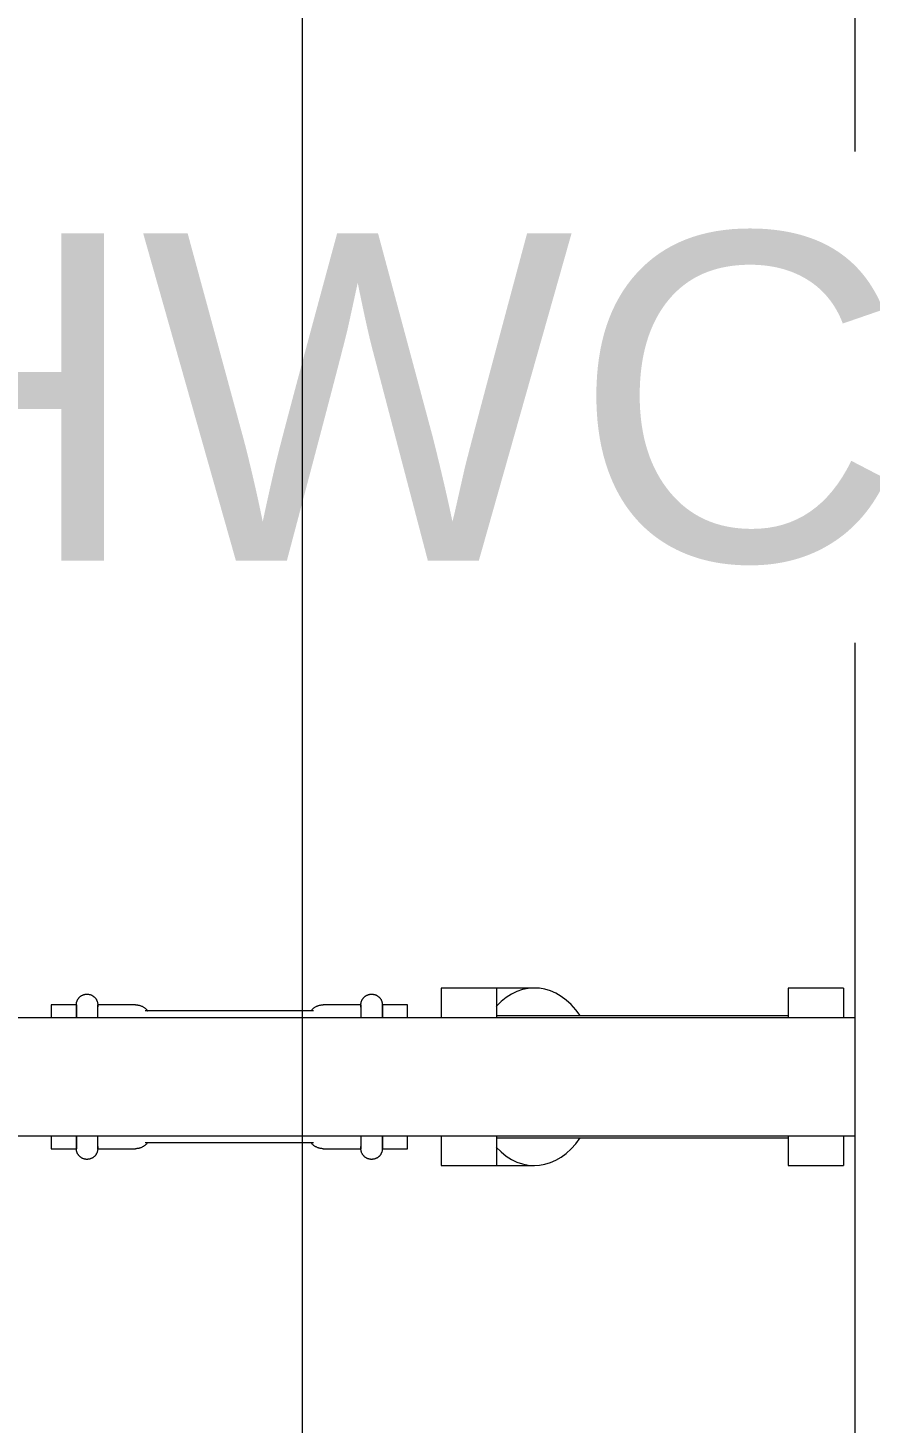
# Model space of a CAD drawing. Header units: inches. Extents: x -3299 to -2222, y -94 to 482.
# Drawn here: x -2445.94 to -2430.77, y 279.1 to 304.25 of the extents above; entities that cross this region are included whole.
import ezdxf

# ---------------------------------------------------------------- set-up
doc = ezdxf.new("R2010")
doc.units = ezdxf.units.IN
doc.header["$MEASUREMENT"] = 0
for name, color, linetype, lineweight in [('G-ANNO-TEXT', 231, 'Continuous', 9), ('P-PIPE', 3, 'Continuous', 9), ('S-GRID', 1, 'Continuous', 9)]:
    doc.layers.add(name, color=color, linetype=linetype, lineweight=lineweight)
doc.styles.add('Arial', font='arial.ttf', dxfattribs={"height": 5.901198})

# ---------------------------------------------------------------- blocks, each defined once
blk = doc.blocks.new('Y Strainer - 0_25-4 Inch - Threaded - 2_-1369353-PLG_ ROOF LEVEL')
at = {"layer": 'P-PIPE'}
for p, q in [((-2437.5, 286.944), (-2438.5, 286.944)), ((-2436.816, 286.944), (-2437.5, 286.944)), ((-2431.25, 286.944), (-2432.25, 286.944)), ((-2432.25, 286.444), (-2437.5, 286.444)), ((-2432.75, 286.444), (-2433.173, 286.444)), ((-2437.5, 284.244), (-2432.25, 284.244)), ((-2433.173, 284.244), (-2432.75, 284.244)), ((-2438.5, 283.744), (-2437.5, 283.744)), ((-2437.5, 283.744), (-2436.816, 283.744)), ((-2432.25, 283.744), (-2431.25, 283.744))]:
    blk.add_line(p, q, dxfattribs=at)
for centre, ratio, start_param, end_param in [((-2436.816, 285.344), 0.707108, 5.473003, 6.939139), ((-2438.5, 285.344), 0.000002, 0, 0.840205), ((-2437.5, 285.344), 0.000002, 0, 0.840205), ((-2432.25, 285.344), 0.000002, 0, 0.840205), ((-2431.25, 285.344), 0.000002, 0, 0.840205), ((-2438.5, 285.344), 0.000002, 2.301388, 3.141593), ((-2436.816, 285.344), 0.707108, 2.485639, 3.951775), ((-2437.5, 285.344), 0.000002, 2.301388, 3.141593), ((-2432.25, 285.344), 0.000002, 2.301388, 3.141593), ((-2431.25, 285.344), 0.000002, 2.301388, 3.141593)]:
    blk.add_ellipse(centre, major_axis=(0, 1.6), ratio=ratio, start_param=start_param, end_param=end_param, dxfattribs=at)

msp = doc.modelspace()

# ---------------------------------------------------------------- linework, layer by layer
at = {"layer": 'P-PIPE'}
for p, q in [((-2431.045, 313.46), (-2431.045, 238.923)), ((-2445.069, 286.641), (-2445.523, 286.641)), ((-2445.523, 286.641), (-2445.523, 286.421)), ((-2445.069, 286.421), (-2445.069, 286.641)), ((-2444.002, 286.641), (-2444.683, 286.641)), ((-2444.683, 286.421), (-2444.683, 286.641)), ((-2440.797, 286.532), (-2443.829, 286.532)), ((-2439.943, 286.641), (-2440.624, 286.641)), ((-2439.943, 286.641), (-2439.943, 286.421)), ((-2439.103, 286.641), (-2439.557, 286.641)), ((-2439.557, 286.641), (-2439.557, 286.421)), ((-2439.103, 286.421), (-2439.103, 286.641)), ((-2431.045, 286.406), (-2451.501, 286.406)), ((-2451.501, 284.282), (-2431.045, 284.282)), ((-2445.523, 284.267), (-2445.523, 284.048)), ((-2445.069, 284.048), (-2445.069, 284.267)), ((-2444.683, 284.048), (-2444.683, 284.267)), ((-2439.943, 284.267), (-2439.943, 284.048)), ((-2439.557, 284.267), (-2439.557, 284.048)), ((-2439.103, 284.048), (-2439.103, 284.267)), ((-2445.523, 284.048), (-2445.069, 284.048)), ((-2444.683, 284.048), (-2444.002, 284.048)), ((-2443.83, 284.157), (-2440.798, 284.157)), ((-2440.624, 284.048), (-2439.943, 284.048)), ((-2439.557, 284.048), (-2439.103, 284.048))]:
    msp.add_line(p, q, dxfattribs=at)
at = {"layer": 'P-PIPE', "flags": 128}
for points in [[(-2445.069, 286.641), (-2445.069, 286.649), (-2445.069, 286.656), (-2445.068, 286.664), (-2445.067, 286.672), (-2445.066, 286.679), (-2445.064, 286.687), (-2445.062, 286.694), (-2445.06, 286.702), (-2445.057, 286.709), (-2445.054, 286.716), (-2445.051, 286.723), (-2445.048, 286.73), (-2445.044, 286.737), (-2445.04, 286.743), (-2445.036, 286.75), (-2445.031, 286.756), (-2445.026, 286.762), (-2445.022, 286.768), (-2445.016, 286.774), (-2445.011, 286.779), (-2445.005, 286.785), (-2444.999, 286.79), (-2444.993, 286.794), (-2444.987, 286.799), (-2444.981, 286.803), (-2444.974, 286.807), (-2444.967, 286.811), (-2444.96, 286.815), (-2444.953, 286.818), (-2444.946, 286.821), (-2444.939, 286.823), (-2444.932, 286.826), (-2444.924, 286.828), (-2444.917, 286.83), (-2444.909, 286.831), (-2444.902, 286.832), (-2444.894, 286.833), (-2444.886, 286.834), (-2444.878, 286.834), (-2444.871, 286.834), (-2444.863, 286.833), (-2444.855, 286.833), (-2444.848, 286.832), (-2444.84, 286.83), (-2444.833, 286.829), (-2444.825, 286.827), (-2444.818, 286.825), (-2444.81, 286.822), (-2444.803, 286.819), (-2444.796, 286.816), (-2444.789, 286.813), (-2444.782, 286.809), (-2444.776, 286.805), (-2444.769, 286.801), (-2444.763, 286.797), (-2444.757, 286.792), (-2444.751, 286.787), (-2444.745, 286.782), (-2444.739, 286.777), (-2444.734, 286.771), (-2444.729, 286.765), (-2444.724, 286.759), (-2444.72, 286.753), (-2444.715, 286.747), (-2444.711, 286.74), (-2444.707, 286.734), (-2444.704, 286.727), (-2444.7, 286.72), (-2444.697, 286.713), (-2444.695, 286.705), (-2444.692, 286.698), (-2444.69, 286.691), (-2444.688, 286.683), (-2444.687, 286.676), (-2444.685, 286.668), (-2444.684, 286.66), (-2444.684, 286.653), (-2444.683, 286.645), (-2444.683, 286.641)], [(-2439.943, 286.641), (-2439.943, 286.649), (-2439.943, 286.656), (-2439.942, 286.664), (-2439.941, 286.672), (-2439.94, 286.679), (-2439.938, 286.687), (-2439.936, 286.694), (-2439.934, 286.702), (-2439.931, 286.709), (-2439.928, 286.716), (-2439.925, 286.723), (-2439.922, 286.73), (-2439.918, 286.737), (-2439.914, 286.743), (-2439.91, 286.75), (-2439.905, 286.756), (-2439.9, 286.762), (-2439.896, 286.768), (-2439.89, 286.774), (-2439.885, 286.779), (-2439.879, 286.785), (-2439.873, 286.79), (-2439.867, 286.794), (-2439.861, 286.799), (-2439.855, 286.803), (-2439.848, 286.807), (-2439.841, 286.811), (-2439.834, 286.815), (-2439.827, 286.818), (-2439.82, 286.821), (-2439.813, 286.823), (-2439.806, 286.826), (-2439.798, 286.828), (-2439.791, 286.83), (-2439.783, 286.831), (-2439.776, 286.832), (-2439.768, 286.833), (-2439.76, 286.834), (-2439.752, 286.834), (-2439.745, 286.834), (-2439.737, 286.833), (-2439.729, 286.833), (-2439.722, 286.832), (-2439.714, 286.83), (-2439.707, 286.829), (-2439.699, 286.827), (-2439.692, 286.825), (-2439.684, 286.822), (-2439.677, 286.819), (-2439.67, 286.816), (-2439.663, 286.813), (-2439.656, 286.809), (-2439.65, 286.805), (-2439.643, 286.801), (-2439.637, 286.797), (-2439.631, 286.792), (-2439.625, 286.787), (-2439.619, 286.782), (-2439.613, 286.777), (-2439.608, 286.771), (-2439.603, 286.765), (-2439.598, 286.759), (-2439.594, 286.753), (-2439.589, 286.747), (-2439.585, 286.74), (-2439.581, 286.734), (-2439.578, 286.727), (-2439.574, 286.72), (-2439.571, 286.713), (-2439.569, 286.705), (-2439.566, 286.698), (-2439.564, 286.691), (-2439.562, 286.683), (-2439.561, 286.676), (-2439.559, 286.668), (-2439.558, 286.66), (-2439.558, 286.653), (-2439.557, 286.645), (-2439.557, 286.641)], [(-2445.069, 286.6), (-2445.069, 286.612), (-2445.069, 286.622), (-2445.069, 286.63), (-2445.069, 286.635), (-2445.069, 286.639), (-2445.069, 286.641), (-2445.069, 286.641)], [(-2445.069, 286.641), (-2445.069, 286.64), (-2445.069, 286.637), (-2445.069, 286.631), (-2445.069, 286.624), (-2445.069, 286.615), (-2445.069, 286.604), (-2445.069, 286.59), (-2445.069, 286.575), (-2445.069, 286.558), (-2445.069, 286.538), (-2445.069, 286.517), (-2445.069, 286.494), (-2445.069, 286.469), (-2445.069, 286.443), (-2445.069, 286.414)], [(-2444.683, 286.406), (-2444.683, 286.435), (-2444.683, 286.462), (-2444.683, 286.488), (-2444.683, 286.511), (-2444.683, 286.533), (-2444.683, 286.553), (-2444.683, 286.571), (-2444.683, 286.586), (-2444.683, 286.6), (-2444.683, 286.612), (-2444.683, 286.622), (-2444.683, 286.63), (-2444.683, 286.635), (-2444.683, 286.639), (-2444.683, 286.641), (-2444.683, 286.641)], [(-2444.683, 286.641), (-2444.683, 286.64), (-2444.683, 286.637), (-2444.683, 286.631), (-2444.683, 286.624), (-2444.683, 286.615), (-2444.683, 286.604)], [(-2444.002, 286.641), (-2443.992, 286.641), (-2443.981, 286.64), (-2443.97, 286.639), (-2443.959, 286.637), (-2443.948, 286.635), (-2443.938, 286.633), (-2443.927, 286.63), (-2443.917, 286.627), (-2443.906, 286.623), (-2443.896, 286.619), (-2443.886, 286.615), (-2443.877, 286.61), (-2443.867, 286.605), (-2443.858, 286.599), (-2443.849, 286.593), (-2443.84, 286.587), (-2443.831, 286.58), (-2443.823, 286.573), (-2443.815, 286.566), (-2443.807, 286.558), (-2443.799, 286.55), (-2443.792, 286.542), (-2443.786, 286.533), (-2443.784, 286.532)], [(-2440.842, 286.532), (-2440.836, 286.54), (-2440.829, 286.549), (-2440.821, 286.557), (-2440.814, 286.564), (-2440.806, 286.572), (-2440.797, 286.579), (-2440.789, 286.586), (-2440.78, 286.592), (-2440.771, 286.598), (-2440.762, 286.604), (-2440.752, 286.609), (-2440.742, 286.614), (-2440.732, 286.619), (-2440.722, 286.623), (-2440.712, 286.626), (-2440.702, 286.63), (-2440.691, 286.633), (-2440.68, 286.635), (-2440.67, 286.637), (-2440.659, 286.639), (-2440.648, 286.64), (-2440.637, 286.64), (-2440.626, 286.641), (-2440.624, 286.641)], [(-2439.943, 286.6), (-2439.943, 286.612), (-2439.943, 286.622), (-2439.943, 286.63), (-2439.943, 286.635), (-2439.943, 286.639), (-2439.943, 286.641), (-2439.943, 286.641)], [(-2439.943, 286.641), (-2439.943, 286.64), (-2439.943, 286.637), (-2439.943, 286.631), (-2439.943, 286.624), (-2439.943, 286.615), (-2439.943, 286.604), (-2439.943, 286.59), (-2439.943, 286.575), (-2439.943, 286.558), (-2439.943, 286.538), (-2439.943, 286.517), (-2439.943, 286.494), (-2439.943, 286.469), (-2439.943, 286.443), (-2439.943, 286.414)], [(-2439.557, 286.406), (-2439.557, 286.435), (-2439.557, 286.462), (-2439.557, 286.488), (-2439.557, 286.511), (-2439.557, 286.533), (-2439.557, 286.553), (-2439.557, 286.571), (-2439.557, 286.586), (-2439.557, 286.6), (-2439.557, 286.612), (-2439.557, 286.622), (-2439.557, 286.63), (-2439.557, 286.635), (-2439.557, 286.639), (-2439.557, 286.641), (-2439.557, 286.641)], [(-2439.557, 286.641), (-2439.557, 286.64), (-2439.557, 286.637), (-2439.557, 286.631), (-2439.557, 286.624), (-2439.557, 286.615), (-2439.557, 286.604)], [(-2445.069, 284.282), (-2445.069, 284.253), (-2445.069, 284.226), (-2445.069, 284.201), (-2445.069, 284.177), (-2445.069, 284.156), (-2445.069, 284.136), (-2445.069, 284.118), (-2445.069, 284.102), (-2445.069, 284.088), (-2445.069, 284.076), (-2445.069, 284.067), (-2445.069, 284.059), (-2445.069, 284.053), (-2445.069, 284.049), (-2445.069, 284.048), (-2445.069, 284.048)], [(-2444.683, 284.048), (-2444.683, 284.049), (-2444.683, 284.052), (-2444.683, 284.057), (-2444.683, 284.064), (-2444.683, 284.074), (-2444.683, 284.085), (-2444.683, 284.098), (-2444.683, 284.114), (-2444.683, 284.131), (-2444.683, 284.15), (-2444.683, 284.171), (-2444.683, 284.194), (-2444.683, 284.219), (-2444.683, 284.246), (-2444.683, 284.274)], [(-2439.943, 284.282), (-2439.943, 284.253), (-2439.943, 284.226), (-2439.943, 284.201), (-2439.943, 284.177), (-2439.943, 284.156), (-2439.943, 284.136), (-2439.943, 284.118), (-2439.943, 284.102), (-2439.943, 284.088), (-2439.943, 284.076), (-2439.943, 284.067), (-2439.943, 284.059), (-2439.943, 284.053), (-2439.943, 284.049), (-2439.943, 284.048), (-2439.943, 284.048)], [(-2439.557, 284.048), (-2439.557, 284.049), (-2439.557, 284.052), (-2439.557, 284.057), (-2439.557, 284.064), (-2439.557, 284.074), (-2439.557, 284.085), (-2439.557, 284.098), (-2439.557, 284.114), (-2439.557, 284.131), (-2439.557, 284.15), (-2439.557, 284.171), (-2439.557, 284.194), (-2439.557, 284.219), (-2439.557, 284.246), (-2439.557, 284.274)], [(-2445.069, 284.048), (-2445.069, 284.049), (-2445.069, 284.052), (-2445.069, 284.057), (-2445.069, 284.064), (-2445.069, 284.074), (-2445.069, 284.085)], [(-2444.683, 284.048), (-2444.684, 284.04), (-2444.684, 284.032), (-2444.685, 284.025), (-2444.686, 284.017), (-2444.687, 284.009), (-2444.689, 284.002), (-2444.691, 283.994), (-2444.693, 283.987), (-2444.696, 283.98), (-2444.699, 283.973), (-2444.702, 283.966), (-2444.705, 283.959), (-2444.709, 283.952), (-2444.713, 283.945), (-2444.717, 283.939), (-2444.722, 283.933), (-2444.726, 283.926), (-2444.731, 283.921), (-2444.737, 283.915), (-2444.742, 283.909), (-2444.748, 283.904), (-2444.753, 283.899), (-2444.759, 283.894), (-2444.766, 283.89), (-2444.772, 283.885), (-2444.779, 283.881), (-2444.785, 283.878), (-2444.792, 283.874), (-2444.799, 283.871), (-2444.806, 283.868), (-2444.814, 283.865), (-2444.821, 283.863), (-2444.829, 283.861), (-2444.836, 283.859), (-2444.844, 283.858), (-2444.851, 283.856), (-2444.859, 283.856), (-2444.867, 283.855), (-2444.874, 283.855), (-2444.882, 283.855), (-2444.89, 283.855), (-2444.897, 283.856), (-2444.905, 283.857), (-2444.913, 283.858), (-2444.92, 283.86), (-2444.928, 283.862), (-2444.935, 283.864), (-2444.942, 283.866), (-2444.95, 283.869), (-2444.957, 283.872), (-2444.964, 283.876), (-2444.97, 283.879), (-2444.977, 283.883), (-2444.984, 283.887), (-2444.99, 283.892), (-2444.996, 283.896), (-2445.002, 283.901), (-2445.008, 283.906), (-2445.013, 283.912), (-2445.019, 283.917), (-2445.024, 283.923), (-2445.029, 283.929), (-2445.033, 283.935), (-2445.038, 283.942), (-2445.042, 283.948), (-2445.046, 283.955), (-2445.049, 283.962), (-2445.053, 283.969), (-2445.056, 283.976), (-2445.058, 283.983), (-2445.061, 283.99), (-2445.063, 283.998), (-2445.065, 284.005), (-2445.066, 284.013), (-2445.067, 284.021), (-2445.068, 284.028), (-2445.069, 284.036), (-2445.069, 284.044), (-2445.069, 284.048)], [(-2444.683, 284.088), (-2444.683, 284.076), (-2444.683, 284.067), (-2444.683, 284.059), (-2444.683, 284.053), (-2444.683, 284.049), (-2444.683, 284.048), (-2444.683, 284.048)], [(-2443.784, 284.157), (-2443.791, 284.148), (-2443.798, 284.14), (-2443.806, 284.132), (-2443.813, 284.124), (-2443.821, 284.117), (-2443.83, 284.11), (-2443.838, 284.103), (-2443.847, 284.097), (-2443.856, 284.09), (-2443.865, 284.085), (-2443.875, 284.08), (-2443.885, 284.075), (-2443.894, 284.07), (-2443.905, 284.066), (-2443.915, 284.062), (-2443.925, 284.059), (-2443.936, 284.056), (-2443.946, 284.054), (-2443.957, 284.052), (-2443.968, 284.05), (-2443.979, 284.049), (-2443.99, 284.048), (-2444, 284.048), (-2444.002, 284.048)], [(-2440.624, 284.048), (-2440.635, 284.048), (-2440.646, 284.049), (-2440.657, 284.05), (-2440.668, 284.051), (-2440.679, 284.053), (-2440.689, 284.056), (-2440.7, 284.058), (-2440.71, 284.062), (-2440.72, 284.065), (-2440.731, 284.069), (-2440.74, 284.074), (-2440.75, 284.079), (-2440.76, 284.084), (-2440.769, 284.089), (-2440.778, 284.095), (-2440.787, 284.102), (-2440.796, 284.108), (-2440.804, 284.115), (-2440.812, 284.123), (-2440.82, 284.13), (-2440.827, 284.138), (-2440.834, 284.147), (-2440.841, 284.155), (-2440.842, 284.157)], [(-2439.943, 284.048), (-2439.943, 284.049), (-2439.943, 284.052), (-2439.943, 284.057), (-2439.943, 284.064), (-2439.943, 284.074), (-2439.943, 284.085)], [(-2439.557, 284.048), (-2439.558, 284.04), (-2439.558, 284.032), (-2439.559, 284.025), (-2439.56, 284.017), (-2439.561, 284.009), (-2439.563, 284.002), (-2439.565, 283.994), (-2439.567, 283.987), (-2439.57, 283.98), (-2439.573, 283.973), (-2439.576, 283.966), (-2439.579, 283.959), (-2439.583, 283.952), (-2439.587, 283.945), (-2439.591, 283.939), (-2439.596, 283.933), (-2439.6, 283.926), (-2439.605, 283.921), (-2439.611, 283.915), (-2439.616, 283.909), (-2439.622, 283.904), (-2439.627, 283.899), (-2439.633, 283.894), (-2439.64, 283.89), (-2439.646, 283.885), (-2439.653, 283.881), (-2439.659, 283.878), (-2439.666, 283.874), (-2439.673, 283.871), (-2439.68, 283.868), (-2439.688, 283.865), (-2439.695, 283.863), (-2439.703, 283.861), (-2439.71, 283.859), (-2439.718, 283.858), (-2439.725, 283.856), (-2439.733, 283.856), (-2439.741, 283.855), (-2439.748, 283.855), (-2439.756, 283.855), (-2439.764, 283.855), (-2439.771, 283.856), (-2439.779, 283.857), (-2439.787, 283.858), (-2439.794, 283.86), (-2439.802, 283.862), (-2439.809, 283.864), (-2439.816, 283.866), (-2439.824, 283.869), (-2439.831, 283.872), (-2439.838, 283.876), (-2439.844, 283.879), (-2439.851, 283.883), (-2439.858, 283.887), (-2439.864, 283.892), (-2439.87, 283.896), (-2439.876, 283.901), (-2439.882, 283.906), (-2439.887, 283.912), (-2439.893, 283.917), (-2439.898, 283.923), (-2439.903, 283.929), (-2439.907, 283.935), (-2439.912, 283.942), (-2439.916, 283.948), (-2439.92, 283.955), (-2439.923, 283.962), (-2439.927, 283.969), (-2439.93, 283.976), (-2439.932, 283.983), (-2439.935, 283.99), (-2439.937, 283.998), (-2439.939, 284.005), (-2439.94, 284.013), (-2439.941, 284.021), (-2439.942, 284.028), (-2439.943, 284.036), (-2439.943, 284.044), (-2439.943, 284.048)], [(-2439.557, 284.088), (-2439.557, 284.076), (-2439.557, 284.067), (-2439.557, 284.059), (-2439.557, 284.053), (-2439.557, 284.049), (-2439.557, 284.048), (-2439.557, 284.048)]]:
    msp.add_lwpolyline(points, dxfattribs=at)

# ---------------------------------------------------------------- block references
at = {"layer": 'P-PIPE'}
msp.add_blockref('Y Strainer - 0_25-4 Inch - Threaded - 2_-1369353-PLG_ ROOF LEVEL', (0, 0), dxfattribs=at)

# ---------------------------------------------------------------- next in the draw order: texts
at = {"layer": 'G-ANNO-TEXT', "insert": (-2449.854, 300.547), "char_height": 5.9012, "width": 89.208, "attachment_point": 1, "line_spacing_factor": 0.938532, "style": 'Arial', "bg_fill": 3, "box_fill_scale": 1.25, "bg_fill_color": 0, "bg_fill_transparency": 0}
msp.add_mtext('HWCP-3 & HWCP-4', dxfattribs=at)

# ---------------------------------------------------------------- next in the draw order: linework, layer by layer
at = {"layer": 'S-GRID'}
msp.add_line((-2441, 469.687), (-2441, -82.206), dxfattribs=at)

doc.saveas('drawing.dxf')
